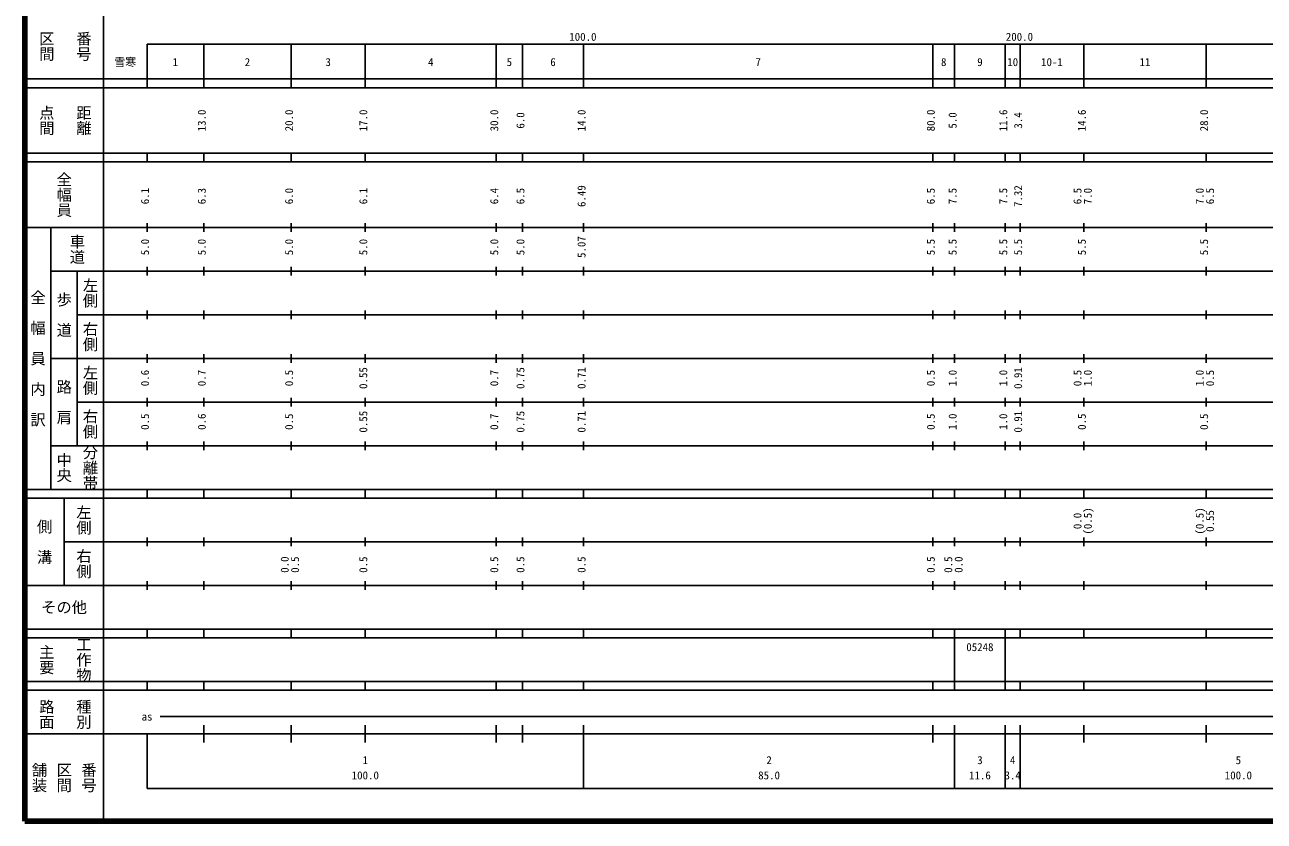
# Model space of a CAD drawing. Units: millimetres on the paper, enlarged 1000 times. Extents: x 40000 to 680000, y 20000 to 380000.
# Drawn here: x 40000 to 323916, y 20000 to 202409 of the extents above; entities that cross this region are included whole.
import ezdxf
from ezdxf.enums import TextEntityAlignment as Align

# ---------------------------------------------------------------- set-up
doc = ezdxf.new("R2010")
doc.units = ezdxf.units.MM
doc.header["$LTSCALE"] = 1000
doc.layers.add('M-TTL', color=2, linetype='Continuous', lineweight=140)
doc.layers.add('M-TTL-BAND', color=7, linetype='Continuous', lineweight=25)
doc.styles.add('@ＭＳ ゴシック', font='')
doc.styles.add('ＭＳ ゴシック', font='')
doc.styles.get('@ＭＳ ゴシック').set_extended_font_data('@MS Gothic')
doc.styles.get('ＭＳ ゴシック').set_extended_font_data('MS Gothic')

msp = doc.modelspace()

# ---------------------------------------------------------------- linework, layer by layer
at = {"layer": 'M-TTL'}
for p, q in [((40000, 380000), (40000, 20000)), ((40000, 20000), (680000, 20000))]:
    msp.add_line(p, q, dxfattribs=at)
at = {"layer": 'M-TTL-BAND'}
for p, q in [((58000, 370000), (58000, 20000)), ((68000, 198000), (579000, 198000)), ((68000, 198000), (68000, 188000)), ((81000, 188000), (81000, 198000)), ((101000, 188000), (101000, 198000)), ((118000, 188000), (118000, 198000)), ((148000, 188000), (148000, 198000)), ((154000, 188000), (154000, 198000)), ((168000, 188000), (168000, 198000)), ((248000, 188000), (248000, 198000)), ((253000, 188000), (253000, 198000)), ((264600, 188000), (264600, 198000)), ((268000, 188000), (268000, 198000)), ((282600, 188000), (282600, 198000)), ((310600, 188000), (310600, 198000)), ((40000, 190000), (579000, 190000)), ((40000, 188000), (579000, 188000)), ((40000, 173000), (579000, 173000)), ((40000, 171000), (579000, 171000)), ((68000, 171000), (68000, 173000)), ((81000, 171000), (81000, 173000)), ((101000, 171000), (101000, 173000)), ((118000, 171000), (118000, 173000)), ((148000, 171000), (148000, 173000)), ((154000, 171000), (154000, 173000)), ((168000, 171000), (168000, 173000)), ((248000, 171000), (248000, 173000)), ((253000, 171000), (253000, 173000)), ((264600, 171000), (264600, 173000)), ((268000, 171000), (268000, 173000)), ((282600, 171000), (282600, 173000)), ((310600, 171000), (310600, 173000)), ((68000, 155000), (68000, 157000)), ((81000, 155000), (81000, 157000)), ((101000, 155000), (101000, 157000)), ((118000, 155000), (118000, 157000)), ((148000, 155000), (148000, 157000)), ((154000, 155000), (154000, 157000)), ((168000, 155000), (168000, 157000)), ((248000, 155000), (248000, 157000)), ((253000, 155000), (253000, 157000)), ((264600, 155000), (264600, 157000)), ((268000, 155000), (268000, 157000)), ((282600, 155000), (282600, 157000)), ((310600, 155000), (310600, 157000)), ((40000, 156000), (579000, 156000)), ((46000, 96000), (46000, 156000)), ((46000, 146000), (579000, 146000)), ((52000, 146000), (52000, 106000)), ((68000, 145000), (68000, 147000)), ((81000, 145000), (81000, 147000)), ((101000, 145000), (101000, 147000)), ((118000, 145000), (118000, 147000)), ((148000, 145000), (148000, 147000)), ((154000, 145000), (154000, 147000)), ((168000, 145000), (168000, 147000)), ((248000, 145000), (248000, 147000)), ((253000, 145000), (253000, 147000)), ((264600, 145000), (264600, 147000)), ((268000, 145000), (268000, 147000)), ((282600, 145000), (282600, 147000)), ((310600, 145000), (310600, 147000)), ((68000, 135000), (68000, 137000)), ((81000, 135000), (81000, 137000)), ((101000, 135000), (101000, 137000)), ((118000, 135000), (118000, 137000)), ((148000, 135000), (148000, 137000)), ((154000, 135000), (154000, 137000)), ((168000, 135000), (168000, 137000)), ((248000, 135000), (248000, 137000)), ((253000, 135000), (253000, 137000)), ((264600, 135000), (264600, 137000)), ((268000, 135000), (268000, 137000)), ((282600, 135000), (282600, 137000)), ((310600, 135000), (310600, 137000)), ((52000, 136000), (579000, 136000)), ((46000, 126000), (579000, 126000)), ((68000, 125000), (68000, 127000)), ((81000, 125000), (81000, 127000)), ((101000, 125000), (101000, 127000)), ((118000, 125000), (118000, 127000)), ((148000, 125000), (148000, 127000)), ((154000, 125000), (154000, 127000)), ((168000, 125000), (168000, 127000)), ((248000, 125000), (248000, 127000)), ((253000, 125000), (253000, 127000)), ((264600, 125000), (264600, 127000)), ((268000, 125000), (268000, 127000)), ((282600, 125000), (282600, 127000)), ((310600, 125000), (310600, 127000)), ((68000, 115000), (68000, 117000)), ((81000, 115000), (81000, 117000)), ((101000, 115000), (101000, 117000)), ((118000, 115000), (118000, 117000)), ((148000, 115000), (148000, 117000)), ((154000, 115000), (154000, 117000)), ((168000, 115000), (168000, 117000)), ((248000, 115000), (248000, 117000)), ((253000, 115000), (253000, 117000)), ((264600, 115000), (264600, 117000)), ((268000, 115000), (268000, 117000)), ((282600, 115000), (282600, 117000)), ((310600, 115000), (310600, 117000)), ((52000, 116000), (579000, 116000)), ((46000, 106000), (579000, 106000)), ((68000, 105000), (68000, 107000)), ((81000, 105000), (81000, 107000)), ((101000, 105000), (101000, 107000)), ((118000, 105000), (118000, 107000)), ((148000, 105000), (148000, 107000)), ((154000, 105000), (154000, 107000)), ((168000, 105000), (168000, 107000)), ((248000, 105000), (248000, 107000)), ((253000, 105000), (253000, 107000)), ((264600, 105000), (264600, 107000)), ((268000, 105000), (268000, 107000)), ((282600, 105000), (282600, 107000)), ((310600, 105000), (310600, 107000)), ((40000, 96000), (579000, 96000)), ((40000, 94000), (579000, 94000)), ((49000, 94000), (49000, 74000)), ((68000, 94000), (68000, 96000)), ((81000, 94000), (81000, 96000)), ((101000, 94000), (101000, 96000)), ((118000, 94000), (118000, 96000)), ((148000, 94000), (148000, 96000)), ((154000, 94000), (154000, 96000)), ((168000, 94000), (168000, 96000)), ((248000, 94000), (248000, 96000)), ((253000, 94000), (253000, 96000)), ((264600, 94000), (264600, 96000)), ((268000, 94000), (268000, 96000)), ((282600, 94000), (282600, 96000)), ((310600, 94000), (310600, 96000)), ((49000, 84000), (579000, 84000)), ((68000, 83000), (68000, 85000)), ((81000, 83000), (81000, 85000)), ((101000, 83000), (101000, 85000)), ((118000, 83000), (118000, 85000)), ((148000, 83000), (148000, 85000)), ((154000, 83000), (154000, 85000)), ((168000, 83000), (168000, 85000)), ((248000, 83000), (248000, 85000)), ((253000, 83000), (253000, 85000)), ((264600, 83000), (264600, 85000)), ((268000, 83000), (268000, 85000)), ((282600, 83000), (282600, 85000)), ((310600, 83000), (310600, 85000)), ((40000, 74000), (579000, 74000)), ((68000, 73000), (68000, 75000)), ((81000, 73000), (81000, 75000)), ((101000, 73000), (101000, 75000)), ((118000, 73000), (118000, 75000)), ((148000, 73000), (148000, 75000)), ((154000, 73000), (154000, 75000)), ((168000, 73000), (168000, 75000)), ((248000, 73000), (248000, 75000)), ((253000, 73000), (253000, 75000)), ((264600, 73000), (264600, 75000)), ((268000, 73000), (268000, 75000)), ((282600, 73000), (282600, 75000)), ((310600, 73000), (310600, 75000)), ((40000, 64000), (579000, 64000)), ((68000, 62000), (68000, 64000)), ((81000, 62000), (81000, 64000)), ((101000, 62000), (101000, 64000)), ((118000, 62000), (118000, 64000)), ((148000, 62000), (148000, 64000)), ((154000, 62000), (154000, 64000)), ((168000, 62000), (168000, 64000)), ((248000, 62000), (248000, 64000)), ((253000, 62000), (253000, 64000)), ((264600, 62000), (264600, 64000)), ((268000, 62000), (268000, 64000)), ((282600, 62000), (282600, 64000)), ((310600, 62000), (310600, 64000)), ((40000, 62000), (579000, 62000)), ((253000, 52000), (253000, 62000)), ((264600, 52000), (264600, 62000)), ((40000, 52000), (579000, 52000)), ((68000, 50000), (68000, 52000)), ((81000, 50000), (81000, 52000)), ((101000, 50000), (101000, 52000)), ((118000, 50000), (118000, 52000)), ((148000, 50000), (148000, 52000)), ((154000, 50000), (154000, 52000)), ((168000, 50000), (168000, 52000)), ((248000, 50000), (248000, 52000)), ((253000, 50000), (253000, 52000)), ((264600, 50000), (264600, 52000)), ((268000, 50000), (268000, 52000)), ((282600, 50000), (282600, 52000)), ((310600, 50000), (310600, 52000)), ((40000, 50000), (579000, 50000)), ((71000, 44000), (440500, 44000)), ((40000, 40000), (579000, 40000)), ((68000, 40000), (68000, 27500)), ((81000, 38000), (81000, 42000)), ((101000, 38000), (101000, 42000)), ((118000, 38000), (118000, 42000)), ((148000, 38000), (148000, 42000)), ((154000, 38000), (154000, 42000)), ((168000, 27500), (168000, 42000)), ((248000, 38000), (248000, 42000)), ((253000, 27500), (253000, 42000)), ((264600, 27500), (264600, 42000)), ((268000, 27500), (268000, 42000)), ((282600, 38000), (282600, 42000)), ((310600, 38000), (310600, 42000)), ((68000, 27500), (579000, 27500))]:
    msp.add_line(p, q, dxfattribs=at)

# ---------------------------------------------------------------- texts
at = {"layer": 'M-TTL-BAND', "style": '@ＭＳ ゴシック'}
for s, p in [('区間', (45000, 197500)), ('番号', (53500, 197500)), ('点間', (45000, 180500)), ('距離', (53500, 180500)), ('全幅員', (49000, 163500)), ('車道', (52000, 151000)), ('左側', (55000, 141000)), ('全\u3000幅\u3000員\u3000内\u3000訳', (43000, 126000)), ('歩\u3000道', (49000, 136000)), ('右側', (55000, 131000)), ('左側', (55000, 121000)), ('路\u3000肩', (49000, 116000)), ('右側', (55000, 111000)), ('分離帯', (55000, 101000)), ('中央', (49000, 101000)), ('左側', (53500, 89000)), ('側\u3000溝', (44500, 84000)), ('右側', (53500, 79000)), ('主要', (45000, 57000)), ('工作物', (53500, 57000)), ('路面', (45000, 44500)), ('種別', (53500, 44500)), ('舗装', (43333, 30000)), ('区間', (49000, 30000)), ('番号', (54667, 30000))]:
    msp.add_text(s, height=2566, rotation=270, dxfattribs=at).set_placement(p, align=Align.MIDDLE_CENTER)
at = {"layer": 'M-TTL-BAND', "style": 'ＭＳ ゴシック'}
for s, p in [('100.0', (167844, 198195)), ('200.0', (267844, 198195)), ('雪寒', (63017, 192405)), ('1', (74500, 192405)), ('2', (91000, 192405)), ('3', (109500, 192405)), ('4', (133000, 192405)), ('5', (151000, 192405)), ('6', (161000, 192405)), ('7', (208000, 192405)), ('8', (250500, 192405)), ('9', (258800, 192405)), ('10', (266300, 192405)), ('10-1', (275300, 192405)), ('11', (296600, 192405)), ('as', (68000, 42500)), ('1', (118000, 32523)), ('2', (210500, 32523)), ('3', (258800, 32523)), ('4', (266300, 32523)), ('5', (318000, 32523)), ('100.0', (118000, 29033)), ('85.0', (210500, 29033)), ('11.6', (258800, 29033)), ('3.4', (266300, 29033)), ('100.0', (318000, 29033))]:
    msp.add_text(s, height=1833, dxfattribs=at).set_placement(p, align=Align.BOTTOM_CENTER)
for s, p in [('13.0', (82000, 180500)), ('20.0', (102000, 180500)), ('17.0', (119000, 180500)), ('30.0', (149000, 180500)), ('6.0', (155000, 180500)), ('14.0', (169000, 180500)), ('80.0', (249000, 180500)), ('5.0', (254000, 180500)), ('11.6', (265600, 180500)), ('3.4', (269000, 180500)), ('14.6', (283600, 180500)), ('28.0', (311600, 180500)), ('6.1', (69000, 163174)), ('6.3', (82000, 163174)), ('6.0', (102000, 163174)), ('6.1', (119000, 163174)), ('6.4', (149000, 163174)), ('6.5', (155000, 163174)), ('6.49', (169000, 163174)), ('6.5', (249000, 163174)), ('7.5', (254000, 163174)), ('7.5', (265600, 163174)), ('7.32', (269000, 163174)), ('6.5', (282600, 163174)), ('7.0', (284970, 163174)), ('7.0', (310600, 163174)), ('6.5', (312970, 163174)), ('5.07', (169000, 151500)), ('5.0', (69000, 151500)), ('5.0', (82000, 151500)), ('5.0', (102000, 151500)), ('5.0', (119000, 151500)), ('5.0', (149000, 151500)), ('5.0', (155000, 151500)), ('5.5', (249000, 151500)), ('5.5', (254000, 151500)), ('5.5', (265600, 151500)), ('5.5', (269000, 151500)), ('5.5', (283600, 151500)), ('5.5', (311600, 151500)), ('0.6', (69000, 121500)), ('0.7', (82000, 121500)), ('0.5', (102000, 121500)), ('0.55', (119000, 121500)), ('0.7', (149000, 121500)), ('0.75', (155000, 121500)), ('0.71', (169000, 121500)), ('0.5', (249000, 121500)), ('1.0', (254000, 121500)), ('1.0', (265600, 121500)), ('0.91', (269000, 121500)), ('0.5', (282600, 121500)), ('1.0', (284970, 121500)), ('1.0', (310600, 121500)), ('0.5', (312970, 121500)), ('0.55', (119000, 111500)), ('0.75', (155000, 111500)), ('0.71', (169000, 111500)), ('0.91', (269000, 111500)), ('0.5', (69000, 111500)), ('0.6', (82000, 111500)), ('0.5', (102000, 111500)), ('0.7', (149000, 111500)), ('0.5', (249000, 111500)), ('1.0', (254000, 111500)), ('1.0', (265600, 111500)), ('0.5', (283600, 111500)), ('0.5', (311600, 111500)), ('(0.5)', (284970, 88764)), ('(0.5)', (310600, 88764)), ('0.55', (312970, 88764)), ('0.0', (282600, 88764)), ('0.0', (101000, 78764)), ('0.5', (103370, 78764)), ('0.5', (119000, 78764)), ('0.5', (149000, 78764)), ('0.5', (155000, 78764)), ('0.5', (169000, 78764)), ('0.5', (249000, 78764)), ('0.5', (253000, 78764)), ('0.0', (255370, 78764))]:
    msp.add_text(s, height=1833, rotation=90, dxfattribs=at).set_placement(p, align=Align.BOTTOM_CENTER)
msp.add_text('その他', height=2566, dxfattribs=at).set_placement((49000, 69000), align=Align.MIDDLE_CENTER)
msp.add_text('05248', height=1833, dxfattribs=at).set_placement((255675, 58405), align=Align.BOTTOM_LEFT)

doc.saveas('drawing.dxf')
